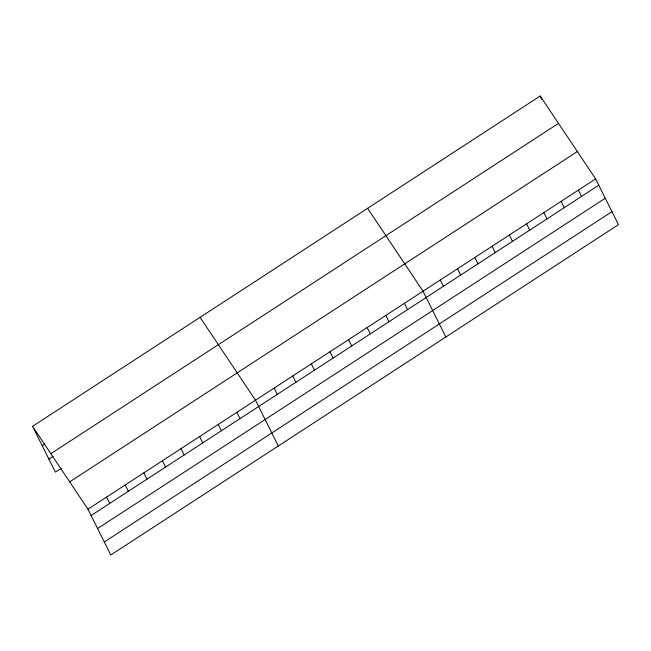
<?xml version="1.0" encoding="UTF-8"?>
<svg xmlns="http://www.w3.org/2000/svg" width="651" height="651" viewBox="0 0 651 651"><rect width="100%" height="100%" fill="white"/><g stroke="black" fill="none" stroke-linecap="round" stroke-linejoin="round"><path stroke-width="0.98" d="M32.55 426.332L540.208 96.014L595.632 178.903L618.45 224.668L110.792 554.986L87.966 509.212L32.55 426.332L55.368 472.097L61.292 468.248M42.185 445.658L44.724 444.006M50.835 453.682L558.501 123.364M48.874 459.077L53.105 456.327M69.681 481.862L577.339 151.545M87.966 509.212L595.632 178.903M91.116 515.519L598.774 185.201M97.601 528.539L605.267 198.23M104.298 541.957L611.956 211.648M367.603 208.32L423.028 291.209L445.845 336.974M200.077 317.33L255.493 400.21L278.319 445.984M540.208 96.014L542.006 99.619M578.373 190.133L581.514 196.431M561.105 201.362L564.254 207.661M543.845 212.592L546.995 218.899M526.586 223.822L529.727 230.129M509.326 235.052L512.467 241.358M492.066 246.281L495.208 252.588M474.807 257.511L477.948 263.818M457.547 268.741L460.688 275.048M440.288 279.979L443.429 286.277M404.409 303.317L407.55 309.624M385.799 315.426L388.94 321.732M367.18 327.543L370.321 333.841M348.57 339.651L351.711 345.958M329.951 351.768L333.1 358.066M311.341 363.876L314.482 370.183M292.722 375.985L295.871 382.292M274.112 388.102L277.253 394.4M236.883 412.319L240.024 418.626M218.272 424.436L221.413 430.734M199.654 436.544L202.795 442.851M181.043 448.653L184.184 454.959M162.424 460.77L165.566 467.068M143.814 472.878L146.955 479.185M125.195 484.987L128.337 491.293M106.585 497.104L109.726 503.402"/></g></svg>
